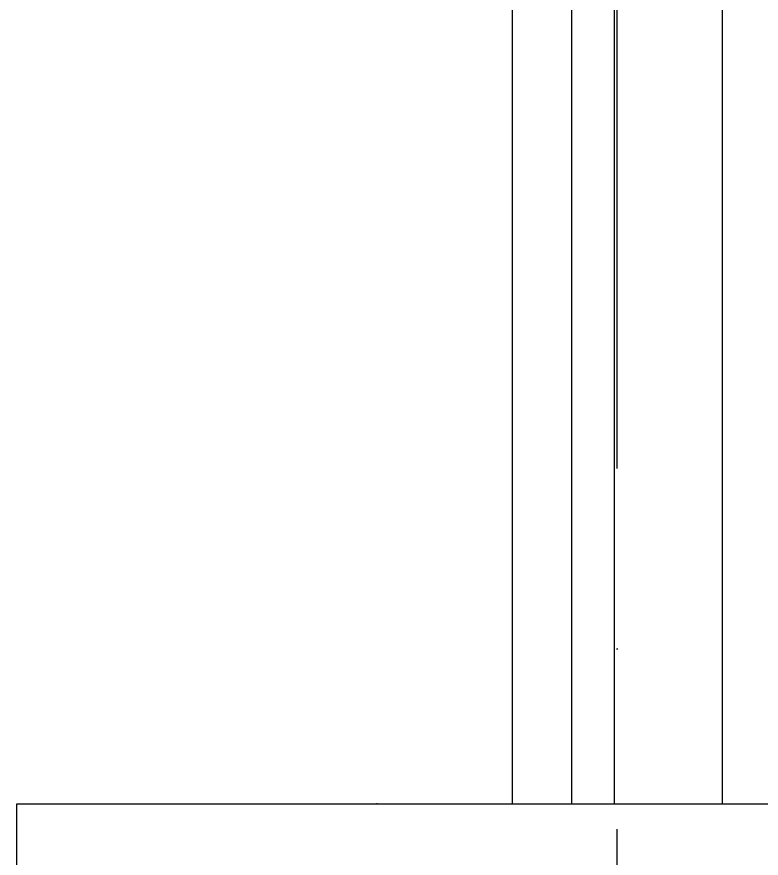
# Model space of a CAD drawing. Header units: millimetres. Extents: x 1924 to 471109, y -30014 to 109986.
# Drawn here: x 418945 to 420185, y 28543 to 29943 of the extents above; entities that cross this region are included whole.
import ezdxf

# ---------------------------------------------------------------- set-up
doc = ezdxf.new("R2010")
doc.units = ezdxf.units.MM
doc.header["$LTSCALE"] = 100
doc.linetypes.add('ACAD_ISO10W100', pattern=[18, 12, -3, 0, -3])
doc.layers.add('D NOSNIKY', color=7, linetype='Continuous', true_color=0x994d4d)
doc.layers.add('osy objektu', color=130, linetype='ACAD_ISO10W100', plot=False)
doc.layers.add('PERI_HELPLINE', color=140, linetype='Continuous', plot=False)
doc.layers.add('podlazi', color=40, linetype='Continuous', lineweight=30, plot=False)
doc.layers.add('rez sloupy', color=90, linetype='Continuous')

msp = doc.modelspace()

# ---------------------------------------------------------------- linework, layer by layer
at = {"color": 0, "linetype": 'ByBlock'}
for points in [[(419869.415, 28633.112), (419869.415, 30327.362), (419869.37, 30342.362), (419869.37, 30451.112)], [(419940.415, 28633.112), (419940.415, 30327.362), (419940.46, 30342.362), (419940.46, 30451.112)]]:
    msp.add_lwpolyline(points, dxfattribs=at)
at = {"layer": 'D NOSNIKY'}
for p, q in [((419824.915, 28633.112), (419984.915, 28633.112)), ((419869.415, 28633.112), (419940.415, 28633.112))]:
    msp.add_line(p, q, dxfattribs=at)
at = {"layer": 'osy objektu'}
msp.add_line((419944.915, 25590.705), (419944.915, 33927.617), dxfattribs=at)
at = {"layer": 'PERI_HELPLINE'}
msp.add_point((419544.542, 28633.112), dxfattribs=at)
msp.add_point((419544.542, 28633.112), dxfattribs=at)
at = {"layer": 'podlazi'}
for p, q in [((418944.915, 28473.112), (418944.915, 28633.112)), ((418944.915, 28633.112), (454544.915, 28633.112))]:
    msp.add_line(p, q, dxfattribs=at)
at = {"layer": 'rez sloupy'}
for p, q in [((419769.915, 31343.112), (419769.915, 28633.112)), ((420119.915, 31343.112), (420119.915, 28633.112))]:
    msp.add_line(p, q, dxfattribs=at)

doc.saveas('drawing.dxf')
